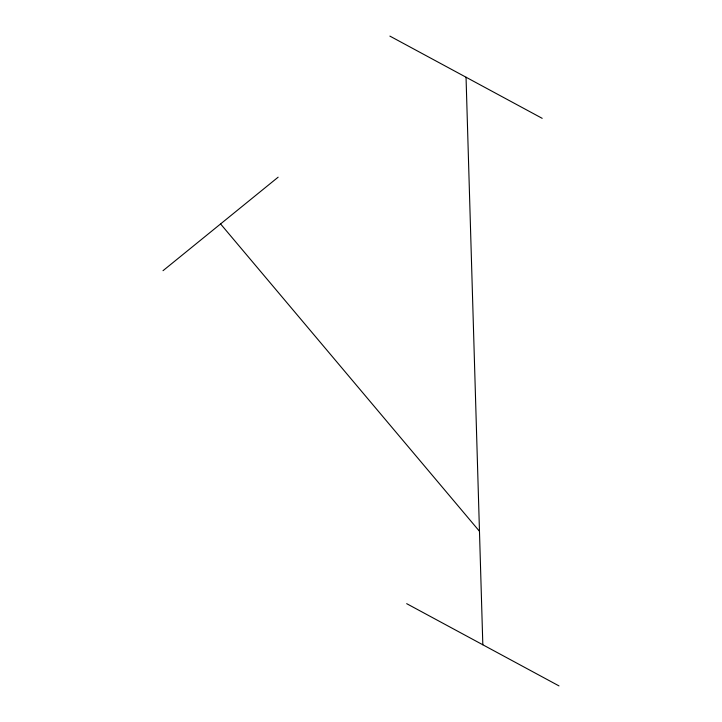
<?xml version="1.0" encoding="UTF-8"?>
<svg xmlns="http://www.w3.org/2000/svg" width="722" height="722" viewBox="0 0 722 722"><rect width="100%" height="100%" fill="white"/><g stroke="black" fill="none" stroke-linecap="round" stroke-linejoin="round"><path stroke-width="1.08" d="M163.01 270.696L278.141 177.188M389.88 36.1L542.195 118.336M406.676 603.664L558.99 685.9M220.58 223.946L479.471 531.275M466.042 77.218L482.828 644.782"/></g></svg>
